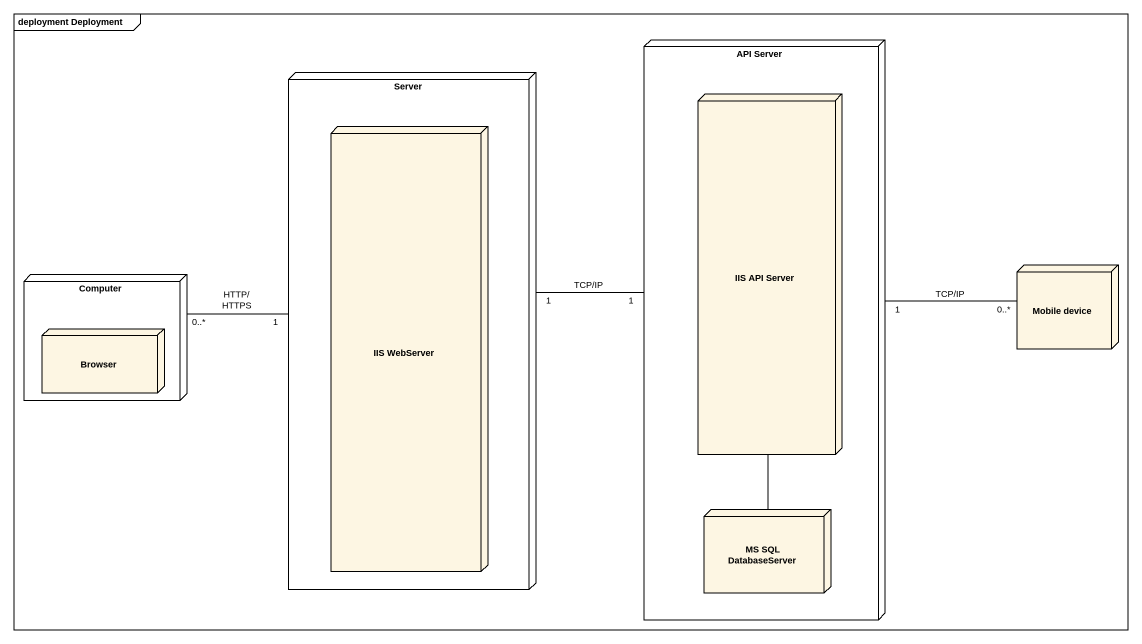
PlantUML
@startuml
mainframe deployment Deployment
node Server {
  node "IIS WebServer" as IIS_WebServer
}
node "API Server" as API_Server {
  node "IIS API Server" as IIS_API_Server
  node "MS SQL DatabaseServer" as MS_SQL_DatabaseServer
}
node "Mobile device" as Mobile_device
node Computer {
  node Browser
}
Server "1" -right- "1" API_Server : TCP/IP
IIS_API_Server -- MS_SQL_DatabaseServer
Mobile_device "0..*" -left- "1" API_Server : TCP/IP
Computer "0..*" -right- "1" Server : HTTP/HTTPS
@enduml
